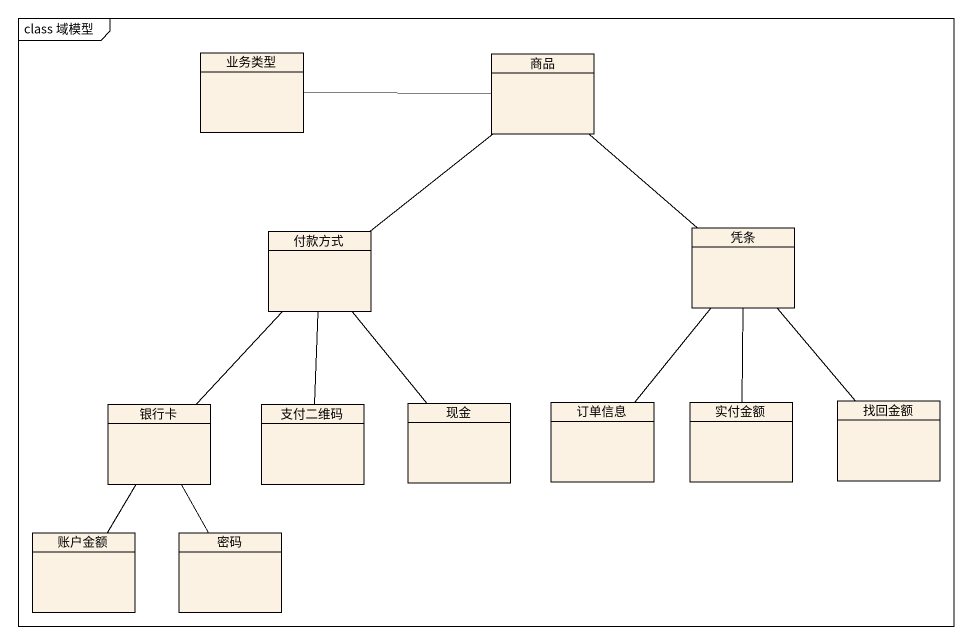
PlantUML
@startuml
mainframe class 域模型
hide circle
hide empty members
class 业务类型
class 商品
class 付款方式
class 凭条
class 银行卡
class 支付二维码
class 现金
class 订单信息
class 实付金额
class 找回金额
class 账户金额
class 密码
商品 -left- 业务类型
商品 -- 付款方式
商品 -- 凭条
付款方式 -- 银行卡
付款方式 -- 支付二维码
付款方式 -- 现金
凭条 -- 订单信息
凭条 -- 实付金额
凭条 -- 找回金额
银行卡 -- 账户金额
银行卡 -- 密码
@enduml
